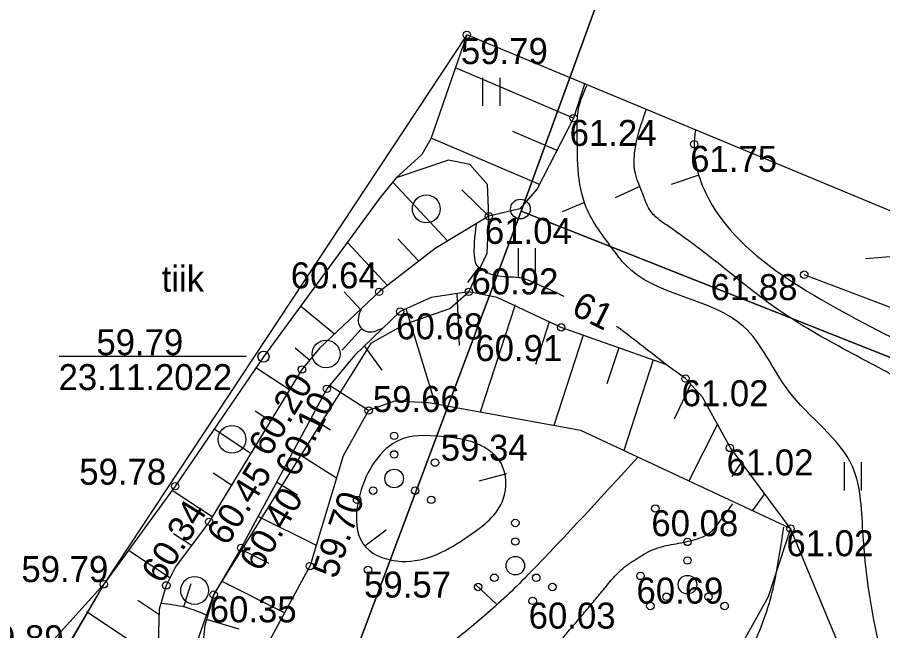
# Model space of a CAD drawing. Extents: x 640313 to 640583, y 6454775 to 6455102.
# Drawn here: x 640432.67 to 640455.99, y 6455021.8 to 6455038.32 of the extents above; entities that cross this region are included whole.
import ezdxf

# ---------------------------------------------------------------- set-up
doc = ezdxf.new("R2010")
doc.units = 0
for name, color, linetype in [('HALJASTUS', 7, 'Continuous'), ('HORISONTAAL-EH2000', 7, 'Continuous'), ('KORGUS-EH2000', 7, 'Continuous'), ('MOOTPIIR', 7, 'Continuous'), ('PIIR', 7, 'Continuous'), ('PIIRIMLEITUD', 7, 'Continuous'), ('RELJEEF', 7, 'Continuous'), ('VEEKOGU', 7, 'Continuous')]:
    doc.layers.add(name, color=color, linetype=linetype)

msp = doc.modelspace()

# ---------------------------------------------------------------- linework, layer by layer
at = {"layer": 'HALJASTUS'}
for p, q in [((640445.212, 6455036.691), (640445.212, 6455035.931)), ((640445.672, 6455036.691), (640445.672, 6455035.931)), ((640446.171, 6455032.097), (640446.171, 6455031.337)), ((640446.631, 6455032.097), (640446.631, 6455031.337)), ((640471.924, 6455024.508), (640453.879, 6455031.387)), ((640454.951, 6455026.335), (640454.951, 6455025.575)), ((640455.411, 6455026.335), (640455.411, 6455025.575))]:
    msp.add_line(p, q, dxfattribs=at)
for points in [[(640432.199, 6455004.561), (640433.833, 6455010.517), (640434.728, 6455013.225), (640435.005, 6455013.927), (640435.386, 6455014.62), (640436.456, 6455015.987), (640437.33, 6455017.4), (640437.517, 6455018.116), (640437.571, 6455021.651), (640437.965, 6455022.772), (640442.216, 6455029.551), (640443.117, 6455030.056), (640444.324, 6455030.474), (640444.838, 6455030.927), (640445.335, 6455031.968), (640445.381, 6455032.963), (640445.346, 6455033.814), (640444.867, 6455034.353), (640444.292, 6455034.473), (640442.879, 6455033.994)], [(640453.505, 6455024.552), (640452.906, 6455022.717), (640451.953, 6455021.011), (640450.644, 6455019.465), (640448.91, 6455017.896), (640445.834, 6455016.565), (640442.231, 6455015.476)], [(640465.368, 6455002.273), (640464.965, 6455005.187), (640463.074, 6455009.324), (640462.485, 6455010.219), (640459.538, 6455012.72), (640456.793, 6455014.598), (640456.312, 6455015.16), (640456.002, 6455015.938), (640455.125, 6455020.669), (640453.505, 6455024.552)]]:
    msp.add_lwpolyline(points, dxfattribs=at)
for centre, radius in [((640443.694, 6455033.16), 0.375), ((640440.995, 6455029.251), 0.375), ((640438.458, 6455026.954), 0.375), ((640442.828, 6455027.048), 0.1), ((640442.828, 6455026.548), 0.1), ((640442.828, 6455025.898), 0.25), ((640442.263, 6455025.573), 0.1), ((640443.393, 6455025.573), 0.1), ((640441.828, 6455025.323), 0.1), ((640443.828, 6455025.323), 0.1), ((640446.092, 6455024.702), 0.1), ((640446.092, 6455024.202), 0.1), ((640450.732, 6455024.191), 0.1), ((640446.092, 6455023.552), 0.25), ((640450.732, 6455023.691), 0.1), ((640437.451, 6455022.884), 0.375), ((640445.527, 6455023.227), 0.1), ((640446.657, 6455023.227), 0.1), ((640450.732, 6455023.041), 0.25), ((640445.092, 6455022.977), 0.1), ((640447.092, 6455022.977), 0.1), ((640450.167, 6455022.716), 0.1), ((640451.297, 6455022.716), 0.1), ((640449.732, 6455022.466), 0.1), ((640451.732, 6455022.466), 0.1)]:
    msp.add_circle(centre, radius, dxfattribs=at)
at = {"layer": 'HORISONTAAL-EH2000'}
for p, q in [((640451.009, 6455034.056), (640450.294, 6455033.814)), ((640449.448, 6455033.764), (640448.784, 6455033.452)), ((640447.958, 6455033.331), (640447.354, 6455033.079)), ((640456.305, 6455031.88), (640455.53, 6455031.81)), ((640445.101, 6455031.583), (640444.804, 6455031.175)), ((640441.942, 6455029.916), (640441.428, 6455029.351)), ((640445.854, 6455026.027), (640445.109, 6455025.825)), ((640442.038, 6455024.082), (640442.612, 6455024.516)), ((640437.159, 6455022.45), (640437.361, 6455023.075)), ((640445.597, 6455022.511), (640445.033, 6455023.035))]:
    msp.add_line(p, q, dxfattribs=at)
for points in [[(640432.749, 6455006.301), (640435.045, 6455007.228), (640437.381, 6455009.646), (640438.951, 6455013.071), (640440.119, 6455013.555), (640442.617, 6455012.749), (640445.315, 6455012.467), (640449.141, 6455012.265), (640451.356, 6455012.305), (640454.176, 6455011.298), (640455.545, 6455009.484), (640456.189, 6455007.792), (640458.163, 6455006.301), (640460.539, 6455006.422), (640461.385, 6455007.993), (640461.184, 6455009.847), (640459.538, 6455012.72), (640456.955, 6455015.167), (640456.592, 6455018.068), (640456.028, 6455020.849), (640455.464, 6455024.355), (640455.183, 6455026.208), (640453.451, 6455028.263), (640452.242, 6455029.996), (640449.061, 6455031.648), (640448.738, 6455032.051), (640448.003, 6455033.2), (640447.762, 6455035.295), (640447.782, 6455035.779), (640448.024, 6455036.484)], [(640462.38, 6455016.084), (640461.088, 6455017.01), (640460.886, 6455017.213), (640460.697, 6455017.424), (640460.354, 6455017.868), (640459.759, 6455018.824), (640459.057, 6455020.125), (640458.43, 6455021.463), (640457.906, 6455022.954), (640457.692, 6455024.01), (640457.63, 6455024.54), (640457.584, 6455025.07), (640457.597, 6455025.507), (640457.667, 6455025.946), (640457.741, 6455026.384), (640457.765, 6455026.823), (640457.679, 6455027.441), (640457.559, 6455027.731), (640457.472, 6455027.866), (640457.362, 6455027.991), (640457.117, 6455028.183), (640456.859, 6455028.334), (640456.382, 6455028.61), (640455.9, 6455028.875), (640454.93, 6455029.395), (640453.973, 6455029.934), (640453.053, 6455030.53), (640452.546, 6455030.907), (640452.049, 6455031.298), (640451.556, 6455031.693), (640451.059, 6455032.082), (640450.765, 6455032.301), (640450.466, 6455032.513), (640450.166, 6455032.725), (640449.871, 6455032.948), (640449.664, 6455033.221), (640449.593, 6455033.384), (640449.529, 6455033.553), (640449.421, 6455033.83), (640449.329, 6455034.108), (640449.307, 6455034.661), (640449.63, 6455035.85)], [(640450.944, 6455035.275), (640450.911, 6455034.902), (640451.306, 6455033.422), (640453.602, 6455031.165), (640456.582, 6455029.513), (640460.408, 6455027.518), (640462.261, 6455026.309), (640462.603, 6455025.342), (640462.06, 6455023.649), (640462.523, 6455022.622), (640464.657, 6455019.942), (640468, 6455016.214), (640469.893, 6455014.723), (640471.001, 6455012.366), (640471.363, 6455009.827), (640470.759, 6455006.946), (640469.853, 6455005.394), (640468.463, 6455003.601), (640467.94, 6455001.888), (640467.114, 6455000.921), (640465.986, 6455000.115), (640464.821, 6454999.767), (640460.67, 6454998.644), (640458.757, 6454997.879), (640456.421, 6454997.435), (640454.166, 6454996.65), (640452.635, 6454995.36), (640451.689, 6454995.038), (640450.057, 6454996.71), (640448.869, 6455000.176), (640448.245, 6455000.76), (640445.144, 6455001.566), (640442.566, 6455002.09), (640439.948, 6455004.165), (640438.7, 6455005.354), (640437.431, 6455004.81), (640436.485, 6455003.52), (640436.404, 6455001.929), (640436.706, 6455000.558), (640437.069, 6454999.027), (640436.686, 6454998.181), (640435.115, 6454997.899), (640433.907, 6454997.939)], [(640447.411, 6455030.801), (640447.168, 6455030.913), (640446.924, 6455031.021), (640446.68, 6455031.129), (640446.438, 6455031.235), (640446.314, 6455031.278), (640446.186, 6455031.303), (640445.92, 6455031.323), (640445.652, 6455031.345), (640445.519, 6455031.372), (640445.455, 6455031.392), (640445.391, 6455031.417), (640445.259, 6455031.48), (640445.134, 6455031.56), (640445.041, 6455031.659), (640445.008, 6455031.779), (640445.048, 6455032.747)], [(640441.939, 6455030.475), (640441.887, 6455030.026), (640442.068, 6455029.865), (640442.513, 6455029.946)], [(640450.152, 6455028.971), (640448.915, 6455029.926), (640448.823, 6455029.995)], [(640444.258, 6455027.014), (640443.07, 6455026.974), (640441.942, 6455025.604), (640442.063, 6455024.052), (640443.029, 6455023.669), (640444.842, 6455024.355), (640445.768, 6455025.342), (640445.708, 6455026.309), (640444.902, 6455026.893), (640444.278, 6455027.014)], [(640449.393, 6455026.47), (640446.473, 6455023.347), (640445.926, 6455022.801), (640445.352, 6455022.284), (640444.76, 6455021.784), (640444.163, 6455021.288)], [(640445.397, 6455019.549), (640445.829, 6455019.902), (640446.816, 6455020.917), (640447.266, 6455021.47), (640447.491, 6455021.746), (640447.721, 6455022.017), (640447.995, 6455022.338), (640448.263, 6455022.662), (640448.532, 6455022.987), (640448.809, 6455023.307), (640448.989, 6455023.479), (640449.189, 6455023.627), (640449.401, 6455023.762), (640449.614, 6455023.891), (640449.844, 6455024.001), (640450.096, 6455024.077), (640450.626, 6455024.182), (640451.124, 6455024.323), (640451.335, 6455024.443), (640451.427, 6455024.522), (640451.507, 6455024.616), (640451.95, 6455025.221)], [(640446.799, 6455015.913), (640447.661, 6455016.308), (640448.512, 6455016.728), (640449.056, 6455017.005), (640449.586, 6455017.298), (640450.098, 6455017.629), (640450.346, 6455017.814), (640450.467, 6455017.914), (640450.586, 6455018.018), (640451.03, 6455018.498), (640451.386, 6455019.032), (640451.684, 6455019.603), (640451.955, 6455020.194), (640452.31, 6455020.966), (640452.648, 6455021.739), (640452.931, 6455022.526), (640453.123, 6455023.337), (640453.325, 6455024.586)], [(640436.565, 6455022.541), (640437.189, 6455022.44), (640437.794, 6455022.219)]]:
    msp.add_spline(points, degree=3, dxfattribs=at)
at = {"layer": 'KORGUS-EH2000'}
for centre in [(640444.785, 6455037.844), (640447.663, 6455035.6), (640450.911, 6455034.902), (640445.381, 6455032.963), (640453.879, 6455031.387), (640442.425, 6455030.924), (640444.838, 6455030.927), (640442.991, 6455030.393), (640447.328, 6455029.969), (640440.343, 6455028.836), (640450.68, 6455028.591), (640441.012, 6455028.315), (640442.14, 6455027.729), (640451.873, 6455026.722), (640443.929, 6455026.328), (640436.927, 6455025.692), (640449.865, 6455025.092), (640437.844, 6455024.732), (640453.505, 6455024.552), (640438.706, 6455024.033), (640440.559, 6455023.54), (640442.124, 6455023.44), (640449.464, 6455023.276), (640435.005, 6455023.051), (640436.688, 6455023.021), (640437.965, 6455022.772), (640446.559, 6455022.604)]:
    msp.add_circle(centre, 0.1, dxfattribs=at)
at = {"layer": 'MOOTPIIR'}
msp.add_lwpolyline([(640424.991, 6454993.355), (640450.375, 6454982.656), (640469.344, 6454975.161), (640471.317, 6454980.005), (640474.401, 6454988.05), (640485.651, 6455015.43), (640486.339, 6455017.654), (640485.684, 6455020.55), (640478.087, 6455023.887), (640471.886, 6455026.232), (640458.791, 6455032.027), (640444.785, 6455037.844), (640435.005, 6455023.051), (640431.479, 6455017.086), (640432.06, 6455015.656), (640435.005, 6455013.927), (640432.199, 6455004.561), (640429.288, 6455002.128), (640427.248, 6454998.233)], close=True, dxfattribs=at)
at = {"layer": 'PIIR'}
for points in [[(640516.02, 6455005.41), (640482.6, 6455018.7), (640446.25, 6455033.1), (640450.68, 6455045.24), (640454.46, 6455043.93), (640476.2, 6455036.44), (640484.67, 6455061.02), (640492.37, 6455057.97), (640522.15, 6455046.21)], [(640433.42, 6454998.95), (640403.01, 6455010.03), (640409.52, 6455024.94), (640417.52, 6455035.5), (640430.16, 6455043.11), (640443.38, 6455047.65), (640450.68, 6455045.24), (640446.25, 6455033.1)], [(640433.42, 6454998.95), (640446.25, 6455033.1), (640482.6, 6455018.7), (640469.95, 6454984.8)]]:
    msp.add_lwpolyline(points, close=True, dxfattribs=at)
at = {"layer": 'PIIRIMLEITUD'}
msp.add_circle((640446.228, 6455033.155), 0.266, dxfattribs=at)
at = {"layer": 'RELJEEF'}
for p, q in [((640447.663, 6455035.6), (640444.477, 6455036.955)), ((640447.217, 6455034.733), (640446.025, 6455035.24)), ((640446.745, 6455033.817), (640443.821, 6455035.06)), ((640444.272, 6455032.293), (640442.79, 6455033.882)), ((640445.381, 6455032.963), (640444.656, 6455033.668)), ((640442.651, 6455031.099), (640441.569, 6455032.258)), ((640443.496, 6455031.751), (640442.931, 6455032.356)), ((640441.924, 6455030.452), (640441.482, 6455030.926)), ((640444.585, 6455029.482), (640444.523, 6455030.879)), ((640446.086, 6455030.579), (640445.145, 6455027.684)), ((640441.217, 6455029.785), (640440.308, 6455030.541)), ((640443.932, 6455027.929), (640443.149, 6455030.465)), ((640447.009, 6455030.118), (640446.636, 6455028.97)), ((640447.923, 6455029.759), (640447.131, 6455027.323)), ((640440.549, 6455029.085), (640440.162, 6455029.407)), ((640442.501, 6455028.812), (640442.03, 6455029.469)), ((640448.878, 6455029.421), (640448.562, 6455028.45)), ((640449.809, 6455029.092), (640449.015, 6455026.65)), ((640440.007, 6455028.284), (640439.104, 6455028.88)), ((640442.14, 6455027.729), (640441.082, 6455028.399)), ((640450.385, 6455027.508), (640450.819, 6455028.44)), ((640439.495, 6455027.443), (640439.08, 6455027.716)), ((640441.111, 6455027.201), (640440.59, 6455027.531)), ((640451.541, 6455027.365), (640450.764, 6455025.833)), ((640438.966, 6455026.575), (640437.976, 6455027.228)), ((640441.275, 6455025.909), (640440.113, 6455026.645)), ((640451.935, 6455025.956), (640452.188, 6455026.328)), ((640438.445, 6455025.719), (640437.953, 6455026.044)), ((640440.225, 6455025.448), (640439.66, 6455025.805)), ((640437.925, 6455024.865), (640436.844, 6455025.578)), ((640452.481, 6455025.03), (640452.812, 6455025.487)), ((640440.731, 6455024.096), (640439.162, 6455024.88)), ((640437.364, 6455024.095), (640436.885, 6455024.411)), ((640436.785, 6455023.221), (640435.666, 6455023.96)), ((640439.46, 6455023.614), (640438.688, 6455024)), ((640439.877, 6455022.287), (640438.179, 6455023.136)), ((640436.489, 6455022.242), (640435.919, 6455022.618)), ((640436.335, 6455021.122), (640434.534, 6455022.31)), ((640438.654, 6455021.841), (640437.769, 6455022.101))]:
    msp.add_line(p, q, dxfattribs=at)
for points in [[(640447.958, 6455036.514), (640447.663, 6455035.6), (640446.682, 6455033.695), (640446.216, 6455033.156), (640445.381, 6455032.963), (640443.937, 6455032.091), (640442.425, 6455030.924), (640440.819, 6455029.41), (640440.343, 6455028.836), (640437.844, 6455024.732), (640436.932, 6455023.521), (640436.688, 6455023.021), (640436.492, 6455022.379), (640436.47, 6455021.456)], [(640453.505, 6455024.552), (640451.892, 6455026.728), (640451.14, 6455028.092), (640450.68, 6455028.591), (640450.152, 6455028.971), (640447.328, 6455029.969), (640445.606, 6455030.772), (640444.838, 6455030.927), (640443.827, 6455030.772), (640442.991, 6455030.393), (640441.763, 6455029.212), (640441.012, 6455028.315), (640438.706, 6455024.033), (640437.965, 6455022.772), (640437.722, 6455021.939), (640437.55, 6455020.306)], [(640453.505, 6455024.552), (640447.857, 6455027.191), (640443.751, 6455027.938), (640442.839, 6455027.982), (640442.14, 6455027.729), (640441.456, 6455026.51), (640440.569, 6455023.557), (640439.172, 6455020.994), (640438.795, 6455019.581), (640439.15, 6455018.775), (640440.445, 6455017.325), (640442.231, 6455015.476)], [(640435.005, 6455023.051), (640433.962, 6455021.263), (640432.922, 6455018.781), (640432.122, 6455017.654), (640431.479, 6455017.086), (640430.596, 6455016.72)]]:
    msp.add_lwpolyline(points, dxfattribs=at)
at = {"layer": 'VEEKOGU'}
msp.add_line((640433.803, 6455029.19), (640438.838, 6455029.19), dxfattribs=at)
msp.add_lwpolyline([(640444.785, 6455037.844), (640443.816, 6455035.046), (640443.57, 6455034.626), (640442.879, 6455033.994), (640442.455, 6455033.464), (640439.308, 6455029.179), (640436.927, 6455025.692), (640435.005, 6455023.051), (640433.504, 6455021.393), (640432.719, 6455020.748)], dxfattribs=at)
msp.add_circle((640439.308, 6455029.179), 0.15, dxfattribs=at)

# ---------------------------------------------------------------- texts
at = {"layer": 'HORISONTAAL-EH2000'}
msp.add_text('61', height=0.7, rotation=333.5225, dxfattribs=at).set_placement((640447.57, 6455030.336))
at = {"layer": 'KORGUS-EH2000'}
for s, p in [('59.79', (640444.627, 6455037.058)), ('61.24', (640447.556, 6455034.854)), ('61.75', (640450.804, 6455034.156)), ('61.04', (640445.274, 6455032.217)), ('60.64', (640440.042, 6455031.019)), ('60.92', (640444.912, 6455030.856)), ('61.88', (640451.355, 6455030.702)), ('60.68', (640442.884, 6455029.647)), ('60.91', (640445.015, 6455029.062)), ('61.02', (640450.573, 6455027.845)), ('59.66', (640442.254, 6455027.689)), ('59.34', (640444.083, 6455026.378)), ('61.02', (640451.785, 6455025.982)), ('59.78', (640434.343, 6455025.732)), ('60.08', (640449.758, 6455024.346)), ('61.02', (640453.398, 6455023.806)), ('59.79', (640432.783, 6455023.111)), ('59.57', (640442.017, 6455022.694)), ('60.69', (640449.357, 6455022.53)), ('60.35', (640437.858, 6455022.026)), ('60.03', (640446.452, 6455021.858)), ('59.89', (640431.579, 6455021.247))]:
    msp.add_text(s, height=0.7, dxfattribs=at).set_placement(p)
for s, rotation, p in [('60.20', 58.9621, (640439.459, 6455026.45)), ('60.10', 63.8751, (640440.211, 6455025.9)), ('60.45', 58.3052, (640438.328, 6455024.055)), ('60.40', 59.7832, (640439.224, 6455023.356)), ('59.70', 70.9991, (640441.269, 6455023.174)), ('60.34', 58.1172, (640436.568, 6455023.032))]:
    msp.add_text(s, height=0.7, rotation=rotation, dxfattribs=at).set_placement(p)
at = {"layer": 'VEEKOGU'}
msp.add_text('tiik', height=0.7, dxfattribs=at).set_placement((640436.564, 6455030.928))
for s, p in [('59.79', (640434.805, 6455029.22)), ('23.11.2022', (640433.785, 6455028.28))]:
    msp.add_text(s, height=0.6989, rotation=359.9973, dxfattribs=at).set_placement(p)

doc.saveas('drawing.dxf')
